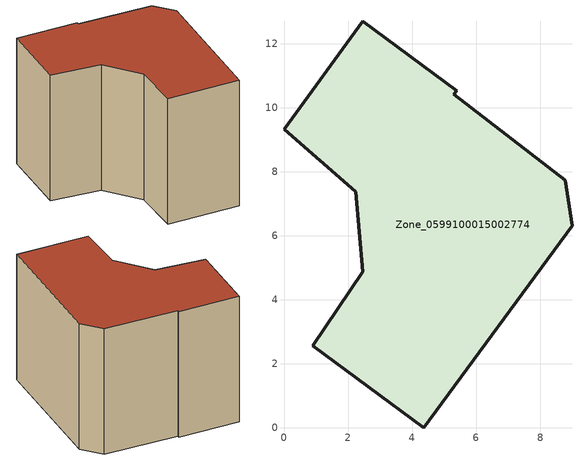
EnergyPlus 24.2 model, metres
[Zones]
Zone_0599100015002774
 floor ground (C_G): 8.99,6.31 4.37,0 0.9,2.56 2.46,4.88 2.24,7.38 0,9.32 2.46,12.7 5.38,10.53 5.3,10.41 8.78,7.74 z0.89
 wall outside (C_F): 4.37,0 8.99,6.31 8.78,7.74 5.3,10.41 5.38,10.53 2.46,12.7 0,9.32 2.24,7.38 2.46,4.88 0.9,2.56 4.37,0 z0.89:8.99
 roof outside (C_R): 8.78,7.74 5.3,10.41 5.38,10.53 2.46,12.7 0,9.32 2.24,7.38 2.46,4.88 0.9,2.56 4.37,0 8.99,6.31 z8.99
[BUILDING]
Pand.0599100015002774: North Axis=0; Terrain=City; Loads Convergence Tolerance Value=0.04; Temperature Convergence Tolerance Value=0.4; Solar Distribution=FullExterior; Maximum Number of Warmup Days=25; Minimum Number of Warmup Days=1
[Site:Location]
Rotterdam.The.Hague.AP_ZH_NLD Design_Conditions: Latitude=51.96; Longitude=4.45; Time Zone=1; Elevation=-4.5
[SITE:GROUNDTEMPERATURE:BUILDINGSURFACE]
18, 18, 18, 18, 18, 18, 18, 18, 18, 18, 18, 18
[MATERIAL] Thermal Absorptance=0.9; Solar Absorptance=0.7; Visible Absorptance=0.7
Name | Roughness | Thickness | Conductivity | Density | Specific Heat
G.TI.1975-1991 | MediumSmooth | 0.15 | 0.288461 | 540 | 1210
F.TI.1975-1991 | Rough | 0.3 | 0.230769 | 1920 | 840
R.TI.1975-1991 | MediumRough | 0.2 | 0.153846 | 1500 | 1000
[CONSTRUCTION]
C_G: G.TI.1975-1991
C_F: F.TI.1975-1991
C_R: R.TI.1975-1991
[ZONE]
Zone_0599100015002774: Type=1; Multiplier=1; Ceiling Height=Autocalculate; Volume=Autocalculate; Floor Area=autocalculate; Part of Total Floor Area=Yes
[ZONEINFILTRATION:DESIGNFLOWRATE]
Infil_Zone_0599100015002774: Zone or ZoneList or Space or SpaceList=Zone_0599100015002774; Schedule=AlwaysOn; Design Flow Rate Calculation Method=Flow/Area; Flow Rate per Floor Area=0.003; Constant Term Coefficient=1; Temperature Term Coefficient=0; Velocity Term Coefficient=0; Velocity Squared Term Coefficient=0
[HVACTEMPLATE:ZONE:IDEALLOADSAIRSYSTEM]
Zone_0599100015002774: Maximum Heating Supply Air Temperature=50; Minimum Cooling Supply Air Temperature=13; Maximum Heating Supply Air Humidity Ratio=0.0156; Minimum Cooling Supply Air Humidity Ratio=0.0077; Heating Limit=NoLimit; Cooling Limit=NoLimit; Dehumidification Control Type=ConstantSensibleHeatRatio; Cooling Sensible Heat Ratio=0.7; Dehumidification Setpoint=60; Humidification Control Type=None; Humidification Setpoint=30; Outdoor Air Method=None; Outdoor Air Flow Rate per Person=0.00944; Outdoor Air Flow Rate per Zone Floor Area=0; Outdoor Air Flow Rate per Zone=0; Demand Controlled Ventilation Type=None; Outdoor Air Economizer Type=NoEconomizer; Heat Recovery Type=None; Sensible Heat Recovery Effectiveness=0.7; Latent Heat Recovery Effectiveness=0.65
[ZONECONTROL:THERMOSTAT]
ThermostatControl_Zone_0599100015002774: Zone or ZoneList=Zone_0599100015002774; Control Type Schedule=DualSetpointControlType; Control 1=Thermostat_Zone_0599100015002774; Temperature Difference Between Cutout And Setpoint=0
[THERMOSTATSETPOINT:DUALSETPOINT]
Thermostat_Zone_0599100015002774: Heating Setpoint Temperature Schedule=HeatingSetpoint_Zone_0599100015002774; Cooling Setpoint Temperature Schedule=CoolingSetpoint_Zone_0599100015002774
[SCHEDULE:COMPACT]
HeatingSetpoint_Zone_0599100015002774: Through: 12/31, For: AllDays, Until: 24:00, 21
CoolingSetpoint_Zone_0599100015002774: Through: 12/31, For: AllDays, Until: 24:00, 24
DualSetpointControlType: Through: 12/31, For: AllDays, Until: 24:00, 4
AlwaysOn: Through: 12/31, For: AllDays, Until: 24:00, 1
